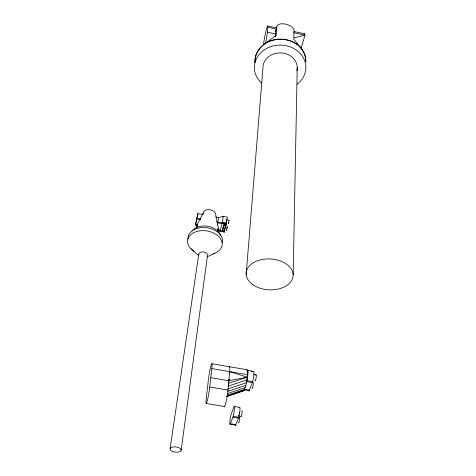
<?xml version="1.0" encoding="UTF-8"?>
<svg xmlns="http://www.w3.org/2000/svg" width="476" height="476" viewBox="0 0 476 476"><rect width="100%" height="100%" fill="white"/><g stroke="black" fill="none" stroke-linecap="round" stroke-linejoin="round"><path stroke-width="0.71" d="M293.151 274.926L297.232 67.616M225.921 223.94L225.88 225.701L227.403 217.175L223.244 216.39L218.662 217.538L215.789 216.996M219.906 231.044L219.93 231.645L222.31 222.691L223.244 216.39L223 216.943M226.6 396.615L243.766 390.82C246.913 384.62 247.734 376.903 247.3 369.965A10.68 1.41 -81 0 0 246.532 370.185M305.866 61.374L305.009 55.383L302.409 49.956L293.775 39.109L294.013 30.422A8.848 4.445 15.2 0 0 285.594 24.115A8.848 4.445 15.2 0 0 276.776 26.775L276.253 35.42C267.095 42.221 254.077 49.082 254.993 62.457M275.188 36.747L275.503 31.69L276.776 26.775M225.231 226.397L224.904 228.611M228.26 385.435L228.944 379.295M265.4 43.346A9.954 0.714 -78.3 0 0 267.363 32.19L267.75 27.263L276.479 29.107M246.157 274.581L262.919 68.443A17.166 14.893 -0.3 0 1 281.489 52.925A17.166 14.893 -0.3 0 1 296.857 70.847M224.095 406.099A10.99 1.196 -80.9 0 0 225.999 402.22A10.99 1.196 -80.9 0 0 227.998 390.064L229.676 371.637A10.704 1.154 -80.7 0 0 229.051 367.216M224.077 231.14L224.047 232.413L225.559 225.338M229.468 373.535L229.676 371.637L247.234 377.188L228.563 383.335M209.737 387.006L211.808 368.602A10.728 0.892 -80.4 0 0 211.112 365.33A10.728 0.892 -80.4 0 0 208.393 379.818L206.298 398.055A11.013 0.928 -80.6 0 0 206.941 401.988A11.013 0.928 -80.6 0 0 209.737 387.006L227.998 390.064M226.528 229.878C226.267 233.615 228.212 222.304 226.784 228.349M196.588 227.778L197.266 224.315L203.222 213.022A6.42 4.486 13.2 0 1 210.142 209.779A6.42 4.486 13.2 0 1 215.818 215.384L218.365 228.242L218.032 231.342M181.13 450.403A5.593 2.624 7.2 0 0 173.514 446.863A5.593 2.624 7.2 0 0 172.229 451.266A5.593 2.624 7.2 0 0 181.13 450.403L207.488 255.689A4.433 2.975 7.9 0 0 203.252 251.905A4.433 2.975 7.9 0 0 198.754 254.874M170.105 448.648L198.778 254.101M224.696 230.414L222.625 230.027L223.303 226.189M196.784 227.391L197.266 224.315M228.456 222.25C227.825 227.111 229.866 217.229 228.766 220.68M197.802 213.623L195.505 225.136L197.802 213.623L202.835 214.569M202.847 214.694L203.222 213.022M224.797 229.129L224.422 230.325M217.312 224.856L218.597 217.639M217.812 230.461L218.365 228.242M266.75 42.566L266.768 42.489C278.436 36.111 294.614 38.83 302.409 49.956L302.391 50.016M222.625 230.027L223.964 224.821L226.052 225.207M223.964 224.821L223.809 225.291L225.85 225.505M226.362 223.161L227.016 219.257L226.885 219.531M301.141 48.159L304.985 35.135A9.841 1.178 -77.5 0 0 304.289 34.111M230.2 424.265L233.216 416.316A5.783 0.702 -81.2 0 0 234.4 409.408A5.783 0.702 -81.2 0 0 234.019 406.653L231.021 414.679A5.718 0.684 -81.3 0 0 229.866 421.456A5.718 0.684 -81.3 0 0 230.2 424.265L235.662 425.127M253.339 371.631A6.14 0.869 -81.1 0 1 253.946 374.225A6.14 0.869 -81.1 0 1 252.702 381.603L252.369 382.603L246.437 381.603L246.764 380.598A6.14 0.821 -81 0 0 248.02 373.22A6.14 0.821 -81 0 0 247.472 370.637L247.169 371.292M235.281 425.056A5.718 0.726 -81.4 0 0 235.65 425.157L238.756 417.226A5.783 0.744 -81.3 0 0 239.928 410.324A5.783 0.744 -81.3 0 0 239.493 407.557L239.493 407.557M210.785 377.706L228.849 380.752L229.325 379.354M246.437 381.603L246.705 380.901M248.674 390.784A6.063 0.845 -81.1 0 0 249.126 390.742L252.369 382.603M196.778 226.546L197.439 225.291M207.03 256.885L214.872 253.202M227.445 395.134L244.718 389.32M227.028 396.026L229.081 395.336M238.655 392.105L243.444 390.493L243.766 390.82M226.975 396.234L244.2 390.421M227.278 393.628L245.283 387.583M227.677 388.952L246.395 382.728M227.831 391.361L245.854 385.334M228.165 386.131L246.865 379.943M294.245 37.86L304.985 35.135L293.656 32.737M228.849 380.752L247.234 377.188M217.794 222.899L226.284 224.333M230.449 423.741L235.906 424.634M206.215 403.493L224.345 406.492M238.411 415.947L241.159 416.399M233.198 416.369L238.738 417.279M232.931 417.208L238.458 418.112M234.228 406.474L239.714 407.385M244.313 389.261L249.424 390.124M244.033 389.85L249.138 390.707M211.814 363.735L246.967 369.721M247.722 370.364L253.607 371.369M251.364 371.339L252.673 371.56M253.744 374.487L256.094 374.886M211.808 368.602L247.472 374.654M246.746 380.657L252.685 381.657M222.381 222.25L226.564 223.036M226.481 223.524L216.491 222.018M196.993 218.371L200.604 219.049M196.868 218.984L200.473 219.662M223.018 228.04L225.094 228.426M195.731 224.25L197.165 224.517M195.63 224.714L197.058 224.975M224.476 231.271L220.334 230.503L217.597 228.801M224.303 231.877L220.168 231.104L218.008 229.664M267.661 25.966L277.056 27.953M294.114 31.565L304.67 33.796M267.363 32.19L275.788 33.969M190.941 248.811L198.504 255.434M255.011 62.261L254.975 62.07C254.886 32.13 305.39 31.63 305.889 61.571M188.056 239.101A17.368 11.924 8 0 1 206.221 227.647A17.368 11.924 8 0 1 222.298 242.903M194.053 251.257A17.439 11.918 8 0 1 192.869 233.127A17.439 11.918 8 0 1 218.924 236.721A17.439 11.918 8 0 1 212.968 253.869M192.233 230.854A15.131 10.436 8 0 1 207.53 226.207A15.131 10.436 8 0 1 220.424 235.287M239.321 412.394A2.892 0.375 -81.3 0 1 239.22 413.138M238.803 415.149A2.892 0.375 -81.3 0 1 238.655 415.59M241.778 411.044A2.892 0.381 -81.4 0 1 242.028 413.222A2.892 0.381 -81.4 0 1 241.076 416.286M239.136 417.791A2.856 0.375 -81.4 0 1 239.571 418.249A2.856 0.375 -81.4 0 1 238.988 422.069A2.856 0.375 -81.4 0 1 238.452 422.26M263.597 43.935A9.883 0.696 -78.3 0 1 266.066 30.732A9.883 0.696 -78.3 0 1 267.75 27.263M255.802 375.344A3.07 0.446 -81.1 0 1 256.296 375.897A3.07 0.446 -81.1 0 1 255.713 379.8A3.07 0.446 -81.1 0 1 255.023 380.58M253.059 382.496A3.029 0.434 -81.2 0 1 252.988 386.197A3.029 0.434 -81.2 0 1 252.048 387.851M275.503 31.69A8.8 4.462 15.2 0 1 275.872 30.583M261.842 83.217A25.752 22.348 -0.3 0 1 262.365 51.271A25.752 22.348 -0.3 0 1 299.16 52.378A25.752 22.348 -0.3 0 1 297.03 84.27M253.22 284.945A23.538 15.458 3.2 0 0 292.431 278.912A23.538 15.458 3.2 0 0 263.246 259.295A23.538 15.458 3.2 0 0 253.22 284.945"/></g></svg>
